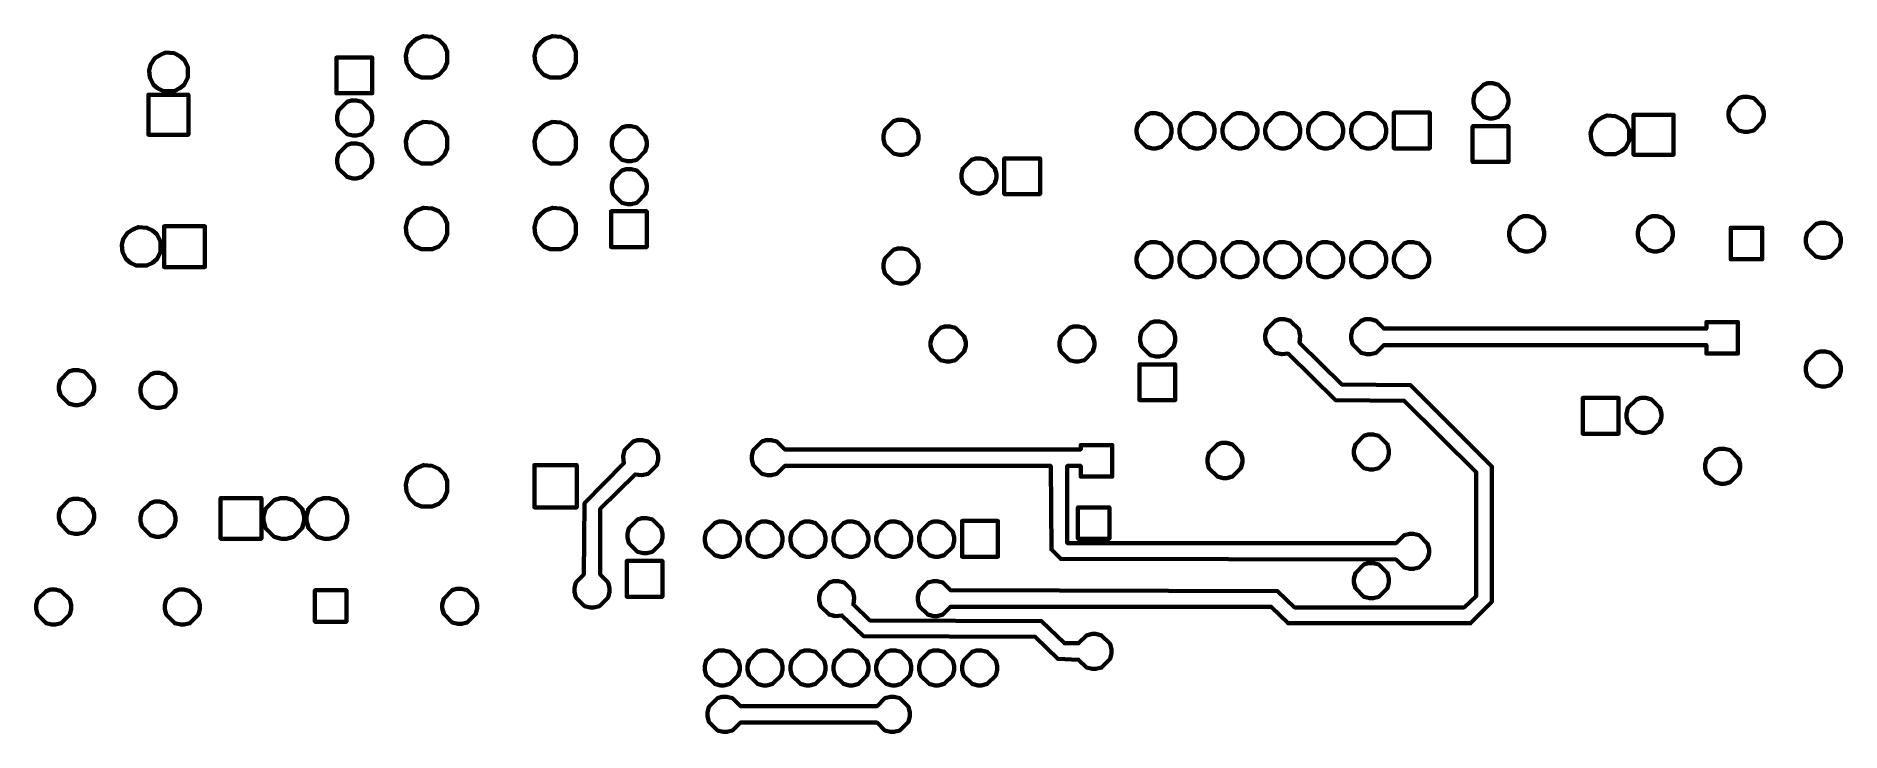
# Model space of a CAD drawing. Header units: millimetres. Extents: x 3 to 110, y 2 to 43.
import ezdxf

# ---------------------------------------------------------------- set-up
doc = ezdxf.new("R2010")
doc.units = ezdxf.units.MM
doc.layers.add('top', color=1, linetype='CONTINUOUS', lineweight=70, true_color=0xff0000)

msp = doc.modelspace()

# ---------------------------------------------------------------- linework, layer by layer
at = {"layer": 'top'}
for points in [[(25.611667, 42.968333), (25.611667, 42.968333), (25.188333, 42.799), (24.934333, 42.587333), (24.680333, 42.291), (24.553333, 41.825333), (24.595667, 41.402), (24.765, 41.021), (25.103667, 40.682333), (25.484667, 40.513), (26.119667, 40.513), (26.500667, 40.682333), (26.839333, 41.021), (27.008667, 41.402), (27.008667, 42.037), (26.839333, 42.418), (26.500667, 42.756667), (26.119667, 42.926), (25.611667, 42.968333)], [(33.231667, 42.968333), (33.231667, 42.968333), (32.808333, 42.799), (32.554333, 42.587333), (32.300333, 42.291), (32.173333, 41.825333), (32.215667, 41.402), (32.385, 41.021), (32.723667, 40.682333), (33.104667, 40.513), (33.739667, 40.513), (34.120667, 40.682333), (34.459333, 41.021), (34.628667, 41.402), (34.628667, 42.037), (34.459333, 42.418), (34.120667, 42.756667), (33.739667, 42.926), (33.231667, 42.968333)], [(10.329333, 41.994667), (10.329333, 41.994667), (10.033, 41.867667), (9.694333, 41.656), (9.440333, 41.275), (9.355667, 40.936333), (9.398, 40.513), (9.609667, 40.089667), (9.863667, 39.878), (10.202333, 39.708667), (10.837333, 39.708667), (11.176, 39.878), (11.43, 40.089667), (11.641667, 40.513), (11.641667, 41.148), (11.43, 41.571333), (11.176, 41.783), (10.837333, 41.952333), (10.329333, 41.994667)], [(20.447, 41.698333), (20.447, 41.698333), (20.447, 39.581667), (22.563667, 39.581667), (22.563667, 41.698333), (20.447, 41.698333)], [(88.603667, 40.174333), (88.603667, 40.174333), (88.349667, 40.089667), (87.841667, 39.581667), (87.757, 39.243), (87.757, 39.031333), (87.841667, 38.692667), (88.349667, 38.184667), (88.688333, 38.1), (88.9, 38.1), (89.238667, 38.184667), (89.746667, 38.692667), (89.831333, 39.031333), (89.831333, 39.243), (89.746667, 39.581667), (89.238667, 40.089667), (88.9, 40.174333), (88.603667, 40.174333)], [(9.313333, 39.497), (9.313333, 39.497), (9.313333, 37.126333), (11.684, 37.126333), (11.684, 39.497), (9.313333, 39.497)], [(21.336, 39.158333), (21.336, 39.158333), (21.082, 39.073667), (20.574, 38.565667), (20.489333, 38.227), (20.489333, 38.015333), (20.574, 37.676667), (21.082, 37.168667), (21.420667, 37.084), (21.632333, 37.084), (21.971, 37.168667), (22.479, 37.676667), (22.563667, 38.015333), (22.563667, 38.227), (22.479, 38.565667), (21.971, 39.073667), (21.632333, 39.158333), (21.336, 39.158333)], [(103.716667, 39.37), (103.716667, 39.37), (103.462667, 39.285333), (102.954667, 38.777333), (102.87, 38.438667), (102.87, 38.227), (102.954667, 37.888333), (103.462667, 37.380333), (103.801333, 37.295667), (104.013, 37.295667), (104.351667, 37.380333), (104.859667, 37.888333), (104.944333, 38.227), (104.944333, 38.438667), (104.859667, 38.777333), (104.351667, 39.285333), (104.013, 39.37), (103.716667, 39.37)], [(25.611667, 37.888333), (25.611667, 37.888333), (25.188333, 37.719), (24.934333, 37.507333), (24.680333, 37.211), (24.553333, 36.745333), (24.595667, 36.322), (24.765, 35.941), (25.103667, 35.602333), (25.484667, 35.433), (26.119667, 35.433), (26.500667, 35.602333), (26.839333, 35.941), (27.008667, 36.322), (27.008667, 36.957), (26.839333, 37.338), (26.500667, 37.676667), (26.119667, 37.846), (25.611667, 37.888333)], [(33.231667, 37.888333), (33.231667, 37.888333), (32.808333, 37.719), (32.554333, 37.507333), (32.300333, 37.211), (32.173333, 36.745333), (32.215667, 36.322), (32.385, 35.941), (32.723667, 35.602333), (33.104667, 35.433), (33.739667, 35.433), (34.120667, 35.602333), (34.459333, 35.941), (34.628667, 36.322), (34.628667, 36.957), (34.459333, 37.338), (34.120667, 37.676667), (33.739667, 37.846), (33.231667, 37.888333)], [(37.592, 37.634333), (37.592, 37.634333), (37.338, 37.549667), (36.83, 37.041667), (36.745333, 36.703), (36.745333, 36.491333), (36.83, 36.152667), (37.338, 35.644667), (37.676667, 35.56), (37.888333, 35.56), (38.227, 35.644667), (38.735, 36.152667), (38.819667, 36.491333), (38.819667, 36.703), (38.735, 37.041667), (38.227, 37.549667), (37.888333, 37.634333), (37.592, 37.634333)], [(53.678667, 38.015333), (53.678667, 38.015333), (53.424667, 37.930667), (52.916667, 37.422667), (52.832, 37.084), (52.832, 36.872333), (52.916667, 36.533667), (53.424667, 36.025667), (53.763333, 35.941), (53.975, 35.941), (54.313667, 36.025667), (54.821667, 36.533667), (54.906333, 36.872333), (54.906333, 37.084), (54.821667, 37.422667), (54.313667, 37.930667), (53.975, 38.015333), (53.678667, 38.015333)], [(68.664667, 38.396333), (68.664667, 38.396333), (68.410667, 38.311667), (67.902667, 37.803667), (67.818, 37.465), (67.818, 37.253333), (67.902667, 36.914667), (68.410667, 36.406667), (68.749333, 36.322), (68.961, 36.322), (69.299667, 36.406667), (69.807667, 36.914667), (69.892333, 37.253333), (69.892333, 37.465), (69.807667, 37.803667), (69.299667, 38.311667), (68.961, 38.396333), (68.664667, 38.396333)], [(71.204667, 38.396333), (71.204667, 38.396333), (70.950667, 38.311667), (70.442667, 37.803667), (70.358, 37.465), (70.358, 37.253333), (70.442667, 36.914667), (70.950667, 36.406667), (71.289333, 36.322), (71.501, 36.322), (71.839667, 36.406667), (72.347667, 36.914667), (72.432333, 37.253333), (72.432333, 37.465), (72.347667, 37.803667), (71.839667, 38.311667), (71.501, 38.396333), (71.204667, 38.396333)], [(73.744667, 38.396333), (73.744667, 38.396333), (73.490667, 38.311667), (72.982667, 37.803667), (72.898, 37.465), (72.898, 37.253333), (72.982667, 36.914667), (73.490667, 36.406667), (73.829333, 36.322), (74.041, 36.322), (74.379667, 36.406667), (74.887667, 36.914667), (74.972333, 37.253333), (74.972333, 37.465), (74.887667, 37.803667), (74.379667, 38.311667), (74.041, 38.396333), (73.744667, 38.396333)], [(76.284667, 38.396333), (76.284667, 38.396333), (76.030667, 38.311667), (75.522667, 37.803667), (75.438, 37.465), (75.438, 37.253333), (75.522667, 36.914667), (76.030667, 36.406667), (76.369333, 36.322), (76.581, 36.322), (76.919667, 36.406667), (77.427667, 36.914667), (77.512333, 37.253333), (77.512333, 37.465), (77.427667, 37.803667), (76.919667, 38.311667), (76.581, 38.396333), (76.284667, 38.396333)], [(78.824667, 38.396333), (78.824667, 38.396333), (78.570667, 38.311667), (78.062667, 37.803667), (77.978, 37.465), (77.978, 37.253333), (78.062667, 36.914667), (78.570667, 36.406667), (78.909333, 36.322), (79.121, 36.322), (79.459667, 36.406667), (79.967667, 36.914667), (80.052333, 37.253333), (80.052333, 37.465), (79.967667, 37.803667), (79.459667, 38.311667), (79.121, 38.396333), (78.824667, 38.396333)], [(81.364667, 38.396333), (81.364667, 38.396333), (81.110667, 38.311667), (80.602667, 37.803667), (80.518, 37.465), (80.518, 37.253333), (80.602667, 36.914667), (81.110667, 36.406667), (81.449333, 36.322), (81.661, 36.322), (81.999667, 36.406667), (82.507667, 36.914667), (82.592333, 37.253333), (82.592333, 37.465), (82.507667, 37.803667), (81.999667, 38.311667), (81.661, 38.396333), (81.364667, 38.396333)], [(83.058, 38.438667), (83.058, 38.438667), (83.058, 36.322), (85.174667, 36.322), (85.174667, 38.438667), (83.058, 38.438667)], [(87.714667, 37.634333), (87.714667, 37.634333), (87.714667, 35.517667), (89.831333, 35.517667), (89.831333, 37.634333), (87.714667, 37.634333)], [(95.673333, 38.269333), (95.673333, 38.269333), (95.377, 38.142333), (95.038333, 37.930667), (94.784333, 37.549667), (94.699667, 37.211), (94.742, 36.787667), (94.953667, 36.364333), (95.207667, 36.152667), (95.546333, 35.983333), (96.181333, 35.983333), (96.52, 36.152667), (96.774, 36.364333), (96.985667, 36.787667), (96.985667, 37.422667), (96.774, 37.846), (96.52, 38.057667), (96.181333, 38.227), (95.673333, 38.269333)], [(97.239667, 38.311667), (97.239667, 38.311667), (97.239667, 35.941), (99.610333, 35.941), (99.610333, 38.311667), (97.239667, 38.311667)], [(21.336, 36.618333), (21.336, 36.618333), (21.082, 36.533667), (20.574, 36.025667), (20.489333, 35.687), (20.489333, 35.475333), (20.574, 35.136667), (21.082, 34.628667), (21.420667, 34.544), (21.632333, 34.544), (21.971, 34.628667), (22.479, 35.136667), (22.563667, 35.475333), (22.563667, 35.687), (22.479, 36.025667), (21.971, 36.533667), (21.632333, 36.618333), (21.336, 36.618333)], [(58.293, 35.729333), (58.293, 35.729333), (58.039, 35.644667), (57.531, 35.136667), (57.446333, 34.798), (57.446333, 34.586333), (57.531, 34.247667), (58.039, 33.739667), (58.377667, 33.655), (58.589333, 33.655), (58.928, 33.739667), (59.436, 34.247667), (59.520667, 34.586333), (59.520667, 34.798), (59.436, 35.136667), (58.928, 35.644667), (58.589333, 35.729333), (58.293, 35.729333)], [(59.986333, 35.729333), (59.986333, 35.729333), (59.986333, 33.612667), (62.103, 33.612667), (62.103, 35.729333), (59.986333, 35.729333)], [(37.592, 35.094333), (37.592, 35.094333), (37.338, 35.009667), (36.83, 34.501667), (36.745333, 34.163), (36.745333, 33.951333), (36.83, 33.612667), (37.338, 33.104667), (37.676667, 33.02), (37.888333, 33.02), (38.227, 33.104667), (38.735, 33.612667), (38.819667, 33.951333), (38.819667, 34.163), (38.735, 34.501667), (38.227, 35.009667), (37.888333, 35.094333), (37.592, 35.094333)], [(25.611667, 32.808333), (25.611667, 32.808333), (25.188333, 32.639), (24.934333, 32.427333), (24.680333, 32.131), (24.553333, 31.665333), (24.595667, 31.242), (24.765, 30.861), (25.103667, 30.522333), (25.484667, 30.353), (26.119667, 30.353), (26.500667, 30.522333), (26.839333, 30.861), (27.008667, 31.242), (27.008667, 31.877), (26.839333, 32.258), (26.500667, 32.596667), (26.119667, 32.766), (25.611667, 32.808333)], [(33.231667, 32.808333), (33.231667, 32.808333), (32.808333, 32.639), (32.554333, 32.427333), (32.300333, 32.131), (32.173333, 31.665333), (32.215667, 31.242), (32.385, 30.861), (32.723667, 30.522333), (33.104667, 30.353), (33.739667, 30.353), (34.120667, 30.522333), (34.459333, 30.861), (34.628667, 31.242), (34.628667, 31.877), (34.459333, 32.258), (34.120667, 32.596667), (33.739667, 32.766), (33.231667, 32.808333)], [(36.703, 32.596667), (36.703, 32.596667), (36.703, 30.48), (38.819667, 30.48), (38.819667, 32.596667), (36.703, 32.596667)], [(90.720333, 32.300333), (90.720333, 32.300333), (90.466333, 32.215667), (89.958333, 31.707667), (89.873667, 31.369), (89.873667, 31.157333), (89.958333, 30.818667), (90.466333, 30.310667), (90.805, 30.226), (91.016667, 30.226), (91.355333, 30.310667), (91.863333, 30.818667), (91.948, 31.157333), (91.948, 31.369), (91.863333, 31.707667), (91.355333, 32.215667), (91.016667, 32.300333), (90.720333, 32.300333)], [(98.340333, 32.300333), (98.340333, 32.300333), (98.086333, 32.215667), (97.578333, 31.707667), (97.493667, 31.369), (97.493667, 31.157333), (97.578333, 30.818667), (98.086333, 30.310667), (98.425, 30.226), (98.636667, 30.226), (98.975333, 30.310667), (99.483333, 30.818667), (99.568, 31.157333), (99.568, 31.369), (99.483333, 31.707667), (98.975333, 32.215667), (98.636667, 32.300333), (98.340333, 32.300333)], [(8.720667, 31.665333), (8.720667, 31.665333), (8.424333, 31.538333), (8.085667, 31.326667), (7.831667, 30.945667), (7.747, 30.607), (7.789333, 30.183667), (8.001, 29.760333), (8.255, 29.548667), (8.593667, 29.379333), (9.228667, 29.379333), (9.567333, 29.548667), (9.821333, 29.760333), (10.033, 30.183667), (10.033, 30.818667), (9.821333, 31.242), (9.567333, 31.453667), (9.228667, 31.623), (8.720667, 31.665333)], [(10.244667, 31.707667), (10.244667, 31.707667), (10.244667, 29.294667), (12.657667, 29.294667), (12.657667, 31.707667), (10.244667, 31.707667)], [(102.997, 31.623), (102.997, 31.623), (102.997, 29.760333), (104.859667, 29.760333), (104.859667, 31.623), (102.997, 31.623)], [(108.288667, 31.919333), (108.288667, 31.919333), (108.034667, 31.834667), (107.526667, 31.326667), (107.442, 30.988), (107.442, 30.776333), (107.526667, 30.437667), (108.034667, 29.929667), (108.373333, 29.845), (108.585, 29.845), (108.923667, 29.929667), (109.431667, 30.437667), (109.516333, 30.776333), (109.516333, 30.988), (109.431667, 31.326667), (108.923667, 31.834667), (108.585, 31.919333), (108.288667, 31.919333)], [(53.678667, 30.395333), (53.678667, 30.395333), (53.424667, 30.310667), (52.916667, 29.802667), (52.832, 29.464), (52.832, 29.252333), (52.916667, 28.913667), (53.424667, 28.405667), (53.763333, 28.321), (53.975, 28.321), (54.313667, 28.405667), (54.821667, 28.913667), (54.906333, 29.252333), (54.906333, 29.464), (54.821667, 29.802667), (54.313667, 30.310667), (53.975, 30.395333), (53.678667, 30.395333)], [(68.664667, 30.776333), (68.664667, 30.776333), (68.410667, 30.691667), (67.902667, 30.183667), (67.818, 29.845), (67.818, 29.633333), (67.902667, 29.294667), (68.410667, 28.786667), (68.749333, 28.702), (68.961, 28.702), (69.299667, 28.786667), (69.807667, 29.294667), (69.892333, 29.633333), (69.892333, 29.845), (69.807667, 30.183667), (69.299667, 30.691667), (68.961, 30.776333), (68.664667, 30.776333)], [(71.204667, 30.776333), (71.204667, 30.776333), (70.950667, 30.691667), (70.442667, 30.183667), (70.358, 29.845), (70.358, 29.633333), (70.442667, 29.294667), (70.950667, 28.786667), (71.289333, 28.702), (71.501, 28.702), (71.839667, 28.786667), (72.347667, 29.294667), (72.432333, 29.633333), (72.432333, 29.845), (72.347667, 30.183667), (71.839667, 30.691667), (71.501, 30.776333), (71.204667, 30.776333)], [(73.744667, 30.776333), (73.744667, 30.776333), (73.490667, 30.691667), (72.982667, 30.183667), (72.898, 29.845), (72.898, 29.633333), (72.982667, 29.294667), (73.490667, 28.786667), (73.829333, 28.702), (74.041, 28.702), (74.379667, 28.786667), (74.887667, 29.294667), (74.972333, 29.633333), (74.972333, 29.845), (74.887667, 30.183667), (74.379667, 30.691667), (74.041, 30.776333), (73.744667, 30.776333)], [(76.284667, 30.776333), (76.284667, 30.776333), (76.030667, 30.691667), (75.522667, 30.183667), (75.438, 29.845), (75.438, 29.633333), (75.522667, 29.294667), (76.030667, 28.786667), (76.369333, 28.702), (76.581, 28.702), (76.919667, 28.786667), (77.427667, 29.294667), (77.512333, 29.633333), (77.512333, 29.845), (77.427667, 30.183667), (76.919667, 30.691667), (76.581, 30.776333), (76.284667, 30.776333)], [(78.824667, 30.776333), (78.824667, 30.776333), (78.570667, 30.691667), (78.062667, 30.183667), (77.978, 29.845), (77.978, 29.633333), (78.062667, 29.294667), (78.570667, 28.786667), (78.909333, 28.702), (79.121, 28.702), (79.459667, 28.786667), (79.967667, 29.294667), (80.052333, 29.633333), (80.052333, 29.845), (79.967667, 30.183667), (79.459667, 30.691667), (79.121, 30.776333), (78.824667, 30.776333)], [(81.364667, 30.776333), (81.364667, 30.776333), (81.110667, 30.691667), (80.602667, 30.183667), (80.518, 29.845), (80.518, 29.633333), (80.602667, 29.294667), (81.110667, 28.786667), (81.449333, 28.702), (81.661, 28.702), (81.999667, 28.786667), (82.507667, 29.294667), (82.592333, 29.633333), (82.592333, 29.845), (82.507667, 30.183667), (81.999667, 30.691667), (81.661, 30.776333), (81.364667, 30.776333)], [(83.904667, 30.776333), (83.904667, 30.776333), (83.650667, 30.691667), (83.142667, 30.183667), (83.058, 29.845), (83.058, 29.633333), (83.142667, 29.294667), (83.650667, 28.786667), (83.989333, 28.702), (84.201, 28.702), (84.539667, 28.786667), (85.047667, 29.294667), (85.132333, 29.633333), (85.132333, 29.845), (85.047667, 30.183667), (84.539667, 30.691667), (84.201, 30.776333), (83.904667, 30.776333)], [(76.284667, 26.204333), (76.284667, 26.204333), (76.030667, 26.119667), (75.522667, 25.611667), (75.438, 25.273), (75.438, 25.061333), (75.522667, 24.722667), (76.030667, 24.214667), (76.411667, 24.13), (76.792667, 24.172333), (79.586667, 21.420667), (83.650667, 21.378333), (87.926333, 17.145), (87.926333, 9.821333), (87.206667, 9.144), (77.173667, 9.144), (76.157667, 10.117667), (56.811333, 10.16), (56.345667, 10.625667), (56.007, 10.710333), (55.795333, 10.710333), (55.456667, 10.625667), (54.948667, 10.117667), (54.864, 9.779), (54.864, 9.567333), (54.948667, 9.228667), (55.456667, 8.720667), (55.795333, 8.636), (56.007, 8.636), (56.345667, 8.720667), (56.811333, 9.186333), (75.776667, 9.186333), (76.792667, 8.212667), (87.587667, 8.212667), (88.857667, 9.482667), (88.857667, 17.483667), (84.031667, 22.309667), (79.967667, 22.352), (77.47, 24.807333), (77.512333, 25.230667), (77.427667, 25.611667), (76.919667, 26.119667), (76.581, 26.204333), (76.284667, 26.204333)], [(56.472667, 25.781), (56.472667, 25.781), (56.218667, 25.696333), (55.710667, 25.188333), (55.626, 24.849667), (55.626, 24.638), (55.710667, 24.299333), (56.218667, 23.791333), (56.557333, 23.706667), (56.769, 23.706667), (57.107667, 23.791333), (57.615667, 24.299333), (57.700333, 24.638), (57.700333, 24.849667), (57.615667, 25.188333), (57.107667, 25.696333), (56.769, 25.781), (56.472667, 25.781)], [(64.092667, 25.781), (64.092667, 25.781), (63.838667, 25.696333), (63.330667, 25.188333), (63.246, 24.849667), (63.246, 24.638), (63.330667, 24.299333), (63.838667, 23.791333), (64.177333, 23.706667), (64.389, 23.706667), (64.727667, 23.791333), (65.235667, 24.299333), (65.320333, 24.638), (65.320333, 24.849667), (65.235667, 25.188333), (64.727667, 25.696333), (64.389, 25.781), (64.092667, 25.781)], [(68.876333, 26.077333), (68.876333, 26.077333), (68.622333, 25.992667), (68.114333, 25.484667), (68.029667, 25.146), (68.029667, 24.934333), (68.114333, 24.595667), (68.622333, 24.087667), (68.961, 24.003), (69.172667, 24.003), (69.511333, 24.087667), (70.019333, 24.595667), (70.104, 24.934333), (70.104, 25.146), (70.019333, 25.484667), (69.511333, 25.992667), (69.172667, 26.077333), (68.876333, 26.077333)], [(81.364667, 26.204333), (81.364667, 26.204333), (81.110667, 26.119667), (80.602667, 25.611667), (80.518, 25.273), (80.518, 25.061333), (80.602667, 24.722667), (81.110667, 24.214667), (81.449333, 24.13), (81.661, 24.13), (81.999667, 24.214667), (82.465333, 24.680333), (101.557667, 24.680333), (101.557667, 24.172333), (103.420333, 24.172333), (103.420333, 26.035), (101.557667, 26.035), (101.557667, 25.654), (82.465333, 25.654), (81.999667, 26.119667), (81.661, 26.204333), (81.364667, 26.204333)], [(67.987333, 23.537333), (67.987333, 23.537333), (67.987333, 21.420667), (70.104, 21.420667), (70.104, 23.537333), (67.987333, 23.537333)], [(108.288667, 24.299333), (108.288667, 24.299333), (108.034667, 24.214667), (107.526667, 23.706667), (107.442, 23.368), (107.442, 23.156333), (107.526667, 22.817667), (108.034667, 22.309667), (108.373333, 22.225), (108.585, 22.225), (108.923667, 22.309667), (109.431667, 22.817667), (109.516333, 23.156333), (109.516333, 23.368), (109.431667, 23.706667), (108.923667, 24.214667), (108.585, 24.299333), (108.288667, 24.299333)], [(4.868333, 23.198667), (4.868333, 23.198667), (4.614333, 23.114), (4.106333, 22.606), (4.021667, 22.267333), (4.021667, 22.055667), (4.106333, 21.717), (4.614333, 21.209), (4.953, 21.124333), (5.164667, 21.124333), (5.503333, 21.209), (6.011333, 21.717), (6.096, 22.055667), (6.096, 22.267333), (6.011333, 22.606), (5.503333, 23.114), (5.164667, 23.198667), (4.868333, 23.198667)], [(9.694333, 23.029333), (9.694333, 23.029333), (9.440333, 22.944667), (8.932333, 22.436667), (8.847667, 22.098), (8.847667, 21.886333), (8.932333, 21.547667), (9.440333, 21.039667), (9.779, 20.955), (9.990667, 20.955), (10.329333, 21.039667), (10.837333, 21.547667), (10.922, 21.886333), (10.922, 22.098), (10.837333, 22.436667), (10.329333, 22.944667), (9.990667, 23.029333), (9.694333, 23.029333)], [(94.234, 21.547667), (94.234, 21.547667), (94.234, 19.431), (96.350667, 19.431), (96.350667, 21.547667), (94.234, 21.547667)], [(97.663, 21.547667), (97.663, 21.547667), (97.409, 21.463), (96.901, 20.955), (96.816333, 20.616333), (96.816333, 20.404667), (96.901, 20.066), (97.409, 19.558), (97.747667, 19.473333), (97.959333, 19.473333), (98.298, 19.558), (98.806, 20.066), (98.890667, 20.404667), (98.890667, 20.616333), (98.806, 20.955), (98.298, 21.463), (97.959333, 21.547667), (97.663, 21.547667)], [(81.534, 19.388667), (81.534, 19.388667), (81.28, 19.304), (80.772, 18.796), (80.687333, 18.457333), (80.687333, 18.245667), (80.772, 17.907), (81.28, 17.399), (81.618667, 17.314333), (81.830333, 17.314333), (82.169, 17.399), (82.677, 17.907), (82.761667, 18.245667), (82.761667, 18.457333), (82.677, 18.796), (82.169, 19.304), (81.830333, 19.388667), (81.534, 19.388667)], [(38.269333, 19.05), (38.269333, 19.05), (38.015333, 18.965333), (37.507333, 18.457333), (37.422667, 18.076333), (37.465, 17.695333), (35.136667, 15.324667), (35.094333, 11.091333), (34.628667, 10.625667), (34.544, 10.287), (34.544, 10.075333), (34.628667, 9.736667), (35.136667, 9.228667), (35.475333, 9.144), (35.687, 9.144), (36.025667, 9.228667), (36.533667, 9.736667), (36.618333, 10.075333), (36.618333, 10.287), (36.533667, 10.625667), (36.068, 11.091333), (36.068, 14.986), (38.142333, 17.018), (38.523333, 16.975667), (38.904333, 17.060333), (39.412333, 17.568333), (39.497, 17.907), (39.497, 18.118667), (39.412333, 18.457333), (38.904333, 18.965333), (38.565667, 19.05), (38.269333, 19.05)], [(45.889333, 19.05), (45.889333, 19.05), (45.635333, 18.965333), (45.127333, 18.457333), (45.042667, 18.118667), (45.042667, 17.907), (45.127333, 17.568333), (45.635333, 17.060333), (45.974, 16.975667), (46.185667, 16.975667), (46.524333, 17.060333), (46.99, 17.526), (62.738, 17.526), (62.780333, 12.573), (63.330667, 12.022667), (83.185, 11.980333), (83.650667, 11.514667), (83.989333, 11.43), (84.201, 11.43), (84.539667, 11.514667), (85.047667, 12.022667), (85.132333, 12.361333), (85.132333, 12.573), (85.047667, 12.911667), (84.539667, 13.419667), (84.201, 13.504333), (83.989333, 13.504333), (83.650667, 13.419667), (83.185, 12.954), (63.711667, 12.954), (63.711667, 17.526), (64.516, 17.526), (64.516, 16.891), (66.378667, 16.891), (66.378667, 18.753667), (64.516, 18.753667), (64.516, 18.499667), (46.99, 18.499667), (46.524333, 18.965333), (46.185667, 19.05), (45.889333, 19.05)], [(72.855667, 18.880667), (72.855667, 18.880667), (72.601667, 18.796), (72.093667, 18.288), (72.009, 17.949333), (72.009, 17.737667), (72.093667, 17.399), (72.601667, 16.891), (72.940333, 16.806333), (73.152, 16.806333), (73.490667, 16.891), (73.998667, 17.399), (74.083333, 17.737667), (74.083333, 17.949333), (73.998667, 18.288), (73.490667, 18.796), (73.152, 18.880667), (72.855667, 18.880667)], [(102.319667, 18.542), (102.319667, 18.542), (102.065667, 18.457333), (101.557667, 17.949333), (101.473, 17.610667), (101.473, 17.399), (101.557667, 17.060333), (102.065667, 16.552333), (102.404333, 16.467667), (102.616, 16.467667), (102.954667, 16.552333), (103.462667, 17.060333), (103.547333, 17.399), (103.547333, 17.610667), (103.462667, 17.949333), (102.954667, 18.457333), (102.616, 18.542), (102.319667, 18.542)], [(25.611667, 17.568333), (25.611667, 17.568333), (25.188333, 17.399), (24.934333, 17.187333), (24.680333, 16.891), (24.553333, 16.425333), (24.595667, 16.002), (24.765, 15.621), (25.103667, 15.282333), (25.484667, 15.113), (26.119667, 15.113), (26.500667, 15.282333), (26.839333, 15.621), (27.008667, 16.002), (27.008667, 16.637), (26.839333, 17.018), (26.500667, 17.356667), (26.119667, 17.526), (25.611667, 17.568333)], [(32.173333, 17.568333), (32.173333, 17.568333), (32.173333, 15.070667), (34.671, 15.070667), (34.671, 17.568333), (32.173333, 17.568333)], [(4.868333, 15.578667), (4.868333, 15.578667), (4.614333, 15.494), (4.106333, 14.986), (4.021667, 14.647333), (4.021667, 14.435667), (4.106333, 14.097), (4.614333, 13.589), (4.953, 13.504333), (5.164667, 13.504333), (5.503333, 13.589), (6.011333, 14.097), (6.096, 14.435667), (6.096, 14.647333), (6.011333, 14.986), (5.503333, 15.494), (5.164667, 15.578667), (4.868333, 15.578667)], [(9.694333, 15.409333), (9.694333, 15.409333), (9.440333, 15.324667), (8.932333, 14.816667), (8.847667, 14.478), (8.847667, 14.266333), (8.932333, 13.927667), (9.440333, 13.419667), (9.779, 13.335), (9.990667, 13.335), (10.329333, 13.419667), (10.837333, 13.927667), (10.922, 14.266333), (10.922, 14.478), (10.837333, 14.816667), (10.329333, 15.324667), (9.990667, 15.409333), (9.694333, 15.409333)], [(13.589, 15.621), (13.589, 15.621), (13.589, 13.208), (16.002, 13.208), (16.002, 15.621), (13.589, 15.621)], [(17.145, 15.621), (17.145, 15.621), (16.764, 15.494), (16.256, 14.986), (16.129, 14.562667), (16.129, 14.266333), (16.256, 13.843), (16.764, 13.335), (17.187333, 13.208), (17.483667, 13.208), (17.907, 13.335), (18.415, 13.843), (18.542, 14.266333), (18.542, 14.562667), (18.415, 14.986), (17.907, 15.494), (17.483667, 15.621), (17.145, 15.621)], [(19.685, 15.621), (19.685, 15.621), (19.304, 15.494), (18.796, 14.986), (18.669, 14.562667), (18.669, 14.266333), (18.796, 13.843), (19.304, 13.335), (19.727333, 13.208), (20.023667, 13.208), (20.447, 13.335), (20.955, 13.843), (21.082, 14.266333), (21.082, 14.562667), (20.955, 14.986), (20.447, 15.494), (20.023667, 15.621), (19.685, 15.621)], [(64.346667, 15.070667), (64.346667, 15.070667), (64.346667, 13.208), (66.209333, 13.208), (66.209333, 15.070667), (64.346667, 15.070667)], [(38.523333, 14.435667), (38.523333, 14.435667), (38.269333, 14.351), (37.761333, 13.843), (37.676667, 13.504333), (37.676667, 13.292667), (37.761333, 12.954), (38.269333, 12.446), (38.608, 12.361333), (38.819667, 12.361333), (39.158333, 12.446), (39.666333, 12.954), (39.751, 13.292667), (39.751, 13.504333), (39.666333, 13.843), (39.158333, 14.351), (38.819667, 14.435667), (38.523333, 14.435667)], [(43.095333, 14.224), (43.095333, 14.224), (42.841333, 14.139333), (42.333333, 13.631333), (42.248667, 13.292667), (42.248667, 13.081), (42.333333, 12.742333), (42.841333, 12.234333), (43.18, 12.149667), (43.391667, 12.149667), (43.730333, 12.234333), (44.238333, 12.742333), (44.323, 13.081), (44.323, 13.292667), (44.238333, 13.631333), (43.730333, 14.139333), (43.391667, 14.224), (43.095333, 14.224)], [(45.635333, 14.224), (45.635333, 14.224), (45.381333, 14.139333), (44.873333, 13.631333), (44.788667, 13.292667), (44.788667, 13.081), (44.873333, 12.742333), (45.381333, 12.234333), (45.72, 12.149667), (45.931667, 12.149667), (46.270333, 12.234333), (46.778333, 12.742333), (46.863, 13.081), (46.863, 13.292667), (46.778333, 13.631333), (46.270333, 14.139333), (45.931667, 14.224), (45.635333, 14.224)], [(48.175333, 14.224), (48.175333, 14.224), (47.921333, 14.139333), (47.413333, 13.631333), (47.328667, 13.292667), (47.328667, 13.081), (47.413333, 12.742333), (47.921333, 12.234333), (48.26, 12.149667), (48.471667, 12.149667), (48.810333, 12.234333), (49.318333, 12.742333), (49.403, 13.081), (49.403, 13.292667), (49.318333, 13.631333), (48.810333, 14.139333), (48.471667, 14.224), (48.175333, 14.224)], [(50.715333, 14.224), (50.715333, 14.224), (50.461333, 14.139333), (49.953333, 13.631333), (49.868667, 13.292667), (49.868667, 13.081), (49.953333, 12.742333), (50.461333, 12.234333), (50.8, 12.149667), (51.011667, 12.149667), (51.350333, 12.234333), (51.858333, 12.742333), (51.943, 13.081), (51.943, 13.292667), (51.858333, 13.631333), (51.350333, 14.139333), (51.011667, 14.224), (50.715333, 14.224)], [(53.255333, 14.224), (53.255333, 14.224), (53.001333, 14.139333), (52.493333, 13.631333), (52.408667, 13.292667), (52.408667, 13.081), (52.493333, 12.742333), (53.001333, 12.234333), (53.34, 12.149667), (53.551667, 12.149667), (53.890333, 12.234333), (54.398333, 12.742333), (54.483, 13.081), (54.483, 13.292667), (54.398333, 13.631333), (53.890333, 14.139333), (53.551667, 14.224), (53.255333, 14.224)], [(55.795333, 14.224), (55.795333, 14.224), (55.541333, 14.139333), (55.033333, 13.631333), (54.948667, 13.292667), (54.948667, 13.081), (55.033333, 12.742333), (55.541333, 12.234333), (55.88, 12.149667), (56.091667, 12.149667), (56.430333, 12.234333), (56.938333, 12.742333), (57.023, 13.081), (57.023, 13.292667), (56.938333, 13.631333), (56.430333, 14.139333), (56.091667, 14.224), (55.795333, 14.224)], [(57.488667, 14.266333), (57.488667, 14.266333), (57.488667, 12.149667), (59.605333, 12.149667), (59.605333, 14.266333), (57.488667, 14.266333)], [(37.634333, 11.895667), (37.634333, 11.895667), (37.634333, 9.779), (39.751, 9.779), (39.751, 11.895667), (37.634333, 11.895667)], [(81.534, 11.768667), (81.534, 11.768667), (81.28, 11.684), (80.772, 11.176), (80.687333, 10.837333), (80.687333, 10.625667), (80.772, 10.287), (81.28, 9.779), (81.618667, 9.694333), (81.830333, 9.694333), (82.169, 9.779), (82.677, 10.287), (82.761667, 10.625667), (82.761667, 10.837333), (82.677, 11.176), (82.169, 11.684), (81.830333, 11.768667), (81.534, 11.768667)], [(49.868667, 10.710333), (49.868667, 10.710333), (49.614667, 10.625667), (49.106667, 10.117667), (49.022, 9.779), (49.022, 9.567333), (49.106667, 9.228667), (49.614667, 8.720667), (49.995667, 8.636), (50.376667, 8.678333), (51.646667, 7.450667), (61.806667, 7.408333), (63.161333, 6.096), (64.389, 6.053667), (64.854667, 5.588), (65.193333, 5.503333), (65.405, 5.503333), (65.743667, 5.588), (66.251667, 6.096), (66.336333, 6.434667), (66.336333, 6.646333), (66.251667, 6.985), (65.743667, 7.493), (65.405, 7.577667), (65.193333, 7.577667), (64.854667, 7.493), (64.389, 7.027333), (63.542333, 7.027333), (62.187667, 8.339667), (52.027667, 8.382), (51.054, 9.313333), (51.096333, 9.736667), (51.011667, 10.117667), (50.503667, 10.625667), (50.165, 10.710333), (49.868667, 10.710333)], [(3.513667, 10.202333), (3.513667, 10.202333), (3.259667, 10.117667), (2.751667, 9.609667), (2.667, 9.271), (2.667, 9.059333), (2.751667, 8.720667), (3.259667, 8.212667), (3.598333, 8.128), (3.81, 8.128), (4.148667, 8.212667), (4.656667, 8.720667), (4.741333, 9.059333), (4.741333, 9.271), (4.656667, 9.609667), (4.148667, 10.117667), (3.81, 10.202333), (3.513667, 10.202333)], [(11.133667, 10.202333), (11.133667, 10.202333), (10.879667, 10.117667), (10.371667, 9.609667), (10.287, 9.271), (10.287, 9.059333), (10.371667, 8.720667), (10.879667, 8.212667), (11.218333, 8.128), (11.43, 8.128), (11.768667, 8.212667), (12.276667, 8.720667), (12.361333, 9.059333), (12.361333, 9.271), (12.276667, 9.609667), (11.768667, 10.117667), (11.43, 10.202333), (11.133667, 10.202333)], [(19.177, 10.16), (19.177, 10.16), (19.177, 8.297333), (21.039667, 8.297333), (21.039667, 10.16), (19.177, 10.16)], [(27.559, 10.244667), (27.559, 10.244667), (27.305, 10.16), (26.797, 9.652), (26.712333, 9.313333), (26.712333, 9.101667), (26.797, 8.763), (27.305, 8.255), (27.643667, 8.170333), (27.855333, 8.170333), (28.194, 8.255), (28.702, 8.763), (28.786667, 9.101667), (28.786667, 9.313333), (28.702, 9.652), (28.194, 10.16), (27.855333, 10.244667), (27.559, 10.244667)], [(43.095333, 6.604), (43.095333, 6.604), (42.841333, 6.519333), (42.333333, 6.011333), (42.248667, 5.672667), (42.248667, 5.461), (42.333333, 5.122333), (42.841333, 4.614333), (43.18, 4.529667), (43.391667, 4.529667), (43.730333, 4.614333), (44.238333, 5.122333), (44.323, 5.461), (44.323, 5.672667), (44.238333, 6.011333), (43.730333, 6.519333), (43.391667, 6.604), (43.095333, 6.604)], [(45.635333, 6.604), (45.635333, 6.604), (45.381333, 6.519333), (44.873333, 6.011333), (44.788667, 5.672667), (44.788667, 5.461), (44.873333, 5.122333), (45.381333, 4.614333), (45.72, 4.529667), (45.931667, 4.529667), (46.270333, 4.614333), (46.778333, 5.122333), (46.863, 5.461), (46.863, 5.672667), (46.778333, 6.011333), (46.270333, 6.519333), (45.931667, 6.604), (45.635333, 6.604)], [(48.175333, 6.604), (48.175333, 6.604), (47.921333, 6.519333), (47.413333, 6.011333), (47.328667, 5.672667), (47.328667, 5.461), (47.413333, 5.122333), (47.921333, 4.614333), (48.26, 4.529667), (48.471667, 4.529667), (48.810333, 4.614333), (49.318333, 5.122333), (49.403, 5.461), (49.403, 5.672667), (49.318333, 6.011333), (48.810333, 6.519333), (48.471667, 6.604), (48.175333, 6.604)], [(50.715333, 6.604), (50.715333, 6.604), (50.461333, 6.519333), (49.953333, 6.011333), (49.868667, 5.672667), (49.868667, 5.461), (49.953333, 5.122333), (50.461333, 4.614333), (50.8, 4.529667), (51.011667, 4.529667), (51.350333, 4.614333), (51.858333, 5.122333), (51.943, 5.461), (51.943, 5.672667), (51.858333, 6.011333), (51.350333, 6.519333), (51.011667, 6.604), (50.715333, 6.604)], [(53.255333, 6.604), (53.255333, 6.604), (53.001333, 6.519333), (52.493333, 6.011333), (52.408667, 5.672667), (52.408667, 5.461), (52.493333, 5.122333), (53.001333, 4.614333), (53.34, 4.529667), (53.551667, 4.529667), (53.890333, 4.614333), (54.398333, 5.122333), (54.483, 5.461), (54.483, 5.672667), (54.398333, 6.011333), (53.890333, 6.519333), (53.551667, 6.604), (53.255333, 6.604)], [(55.795333, 6.604), (55.795333, 6.604), (55.541333, 6.519333), (55.033333, 6.011333), (54.948667, 5.672667), (54.948667, 5.461), (55.033333, 5.122333), (55.541333, 4.614333), (55.88, 4.529667), (56.091667, 4.529667), (56.430333, 4.614333), (56.938333, 5.122333), (57.023, 5.461), (57.023, 5.672667), (56.938333, 6.011333), (56.430333, 6.519333), (56.091667, 6.604), (55.795333, 6.604)], [(58.335333, 6.604), (58.335333, 6.604), (58.081333, 6.519333), (57.573333, 6.011333), (57.488667, 5.672667), (57.488667, 5.461), (57.573333, 5.122333), (58.081333, 4.614333), (58.42, 4.529667), (58.631667, 4.529667), (58.970333, 4.614333), (59.478333, 5.122333), (59.563, 5.461), (59.563, 5.672667), (59.478333, 6.011333), (58.970333, 6.519333), (58.631667, 6.604), (58.335333, 6.604)], [(43.264667, 3.852333), (43.264667, 3.852333), (43.010667, 3.767667), (42.502667, 3.259667), (42.418, 2.921), (42.418, 2.709333), (42.502667, 2.370667), (43.010667, 1.862667), (43.349333, 1.778), (43.561, 1.778), (43.899667, 1.862667), (44.365333, 2.328333), (52.451, 2.328333), (52.916667, 1.862667), (53.255333, 1.778), (53.467, 1.778), (53.805667, 1.862667), (54.313667, 2.370667), (54.398333, 2.709333), (54.398333, 2.921), (54.313667, 3.259667), (53.805667, 3.767667), (53.467, 3.852333), (53.255333, 3.852333), (52.916667, 3.767667), (52.451, 3.302), (44.365333, 3.302), (43.899667, 3.767667), (43.561, 3.852333), (43.264667, 3.852333)]]:
    msp.add_lwpolyline(points, dxfattribs=at)

doc.saveas('drawing.dxf')
